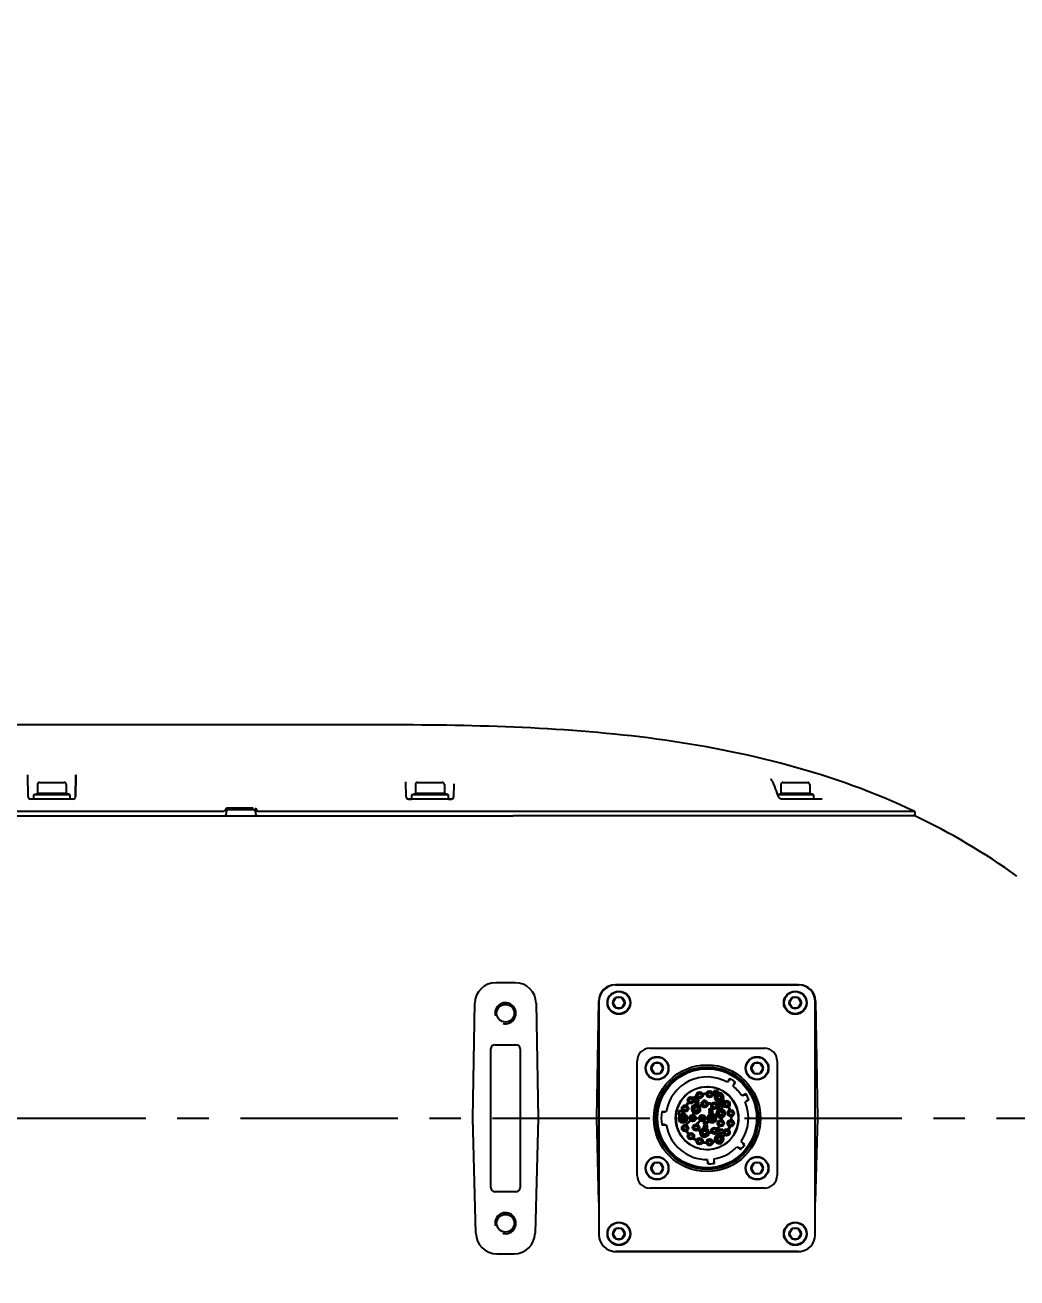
# Model space of a CAD drawing. Header units: millimetres. Extents: x 5828 to 6704, y 123 to 421.
# Drawn here: x 6589.11 to 6600.92, y 227.98 to 242.9 of the extents above; entities that cross this region are included whole.
import ezdxf

# ---------------------------------------------------------------- set-up
doc = ezdxf.new("R2010")
doc.units = ezdxf.units.MM
doc.linetypes.add('BANKLINE1', pattern=[5.5, 4, -1.5])
doc.linetypes.add('CENTER', pattern=[0.6, 0.375, -0.075, 0.075, -0.075])
doc.layers.add('00_COMPONENTS', color=7, linetype='BANKLINE1')
doc.layers.add('外形图', color=7, linetype='Continuous')
doc.styles.add('微软雅黑', font='msyh.ttc', dxfattribs={"height": 2.1})
doc.dimstyles.new('尺寸标注_1_20比例', dxfattribs={"dimtxt": 2.1, "dimasz": 1.7, "dimexe": 0.5, "dimexo": 0.4, "dimgap": 0.5, "dimtad": 1, "dimdec": 1, "dimlfac": 20, "dimdsep": 46, "dimtxsty": '微软雅黑', "dimcen": 0.09, "dimadec": 0, "dimazin": 0, "dimtp": 0.01, "dimtm": 0.01, "dimtfac": 1, "dimtdec": 1, "dimtofl": 0, "dimtmove": 0, "dimatfit": 3, "dimfxl": 1, "dimtolj": 1, "dimarcsym": 0})

# ---------------------------------------------------------------- blocks, each defined once
blk = doc.blocks.new('*D1537')
at = {"layer": '00_COMPONENTS', "color": 0, "linetype": 'ByBlock', "lineweight": -2, "ltscale": 20}
for p, q in [((6664.494, 238.543), (6655.571, 236.97)), ((6569.885, 229.883), (6574.569, 229.883))]:
    blk.add_line(p, q, dxfattribs=at)
blk.add_arc((6615.38, 229.883), 41.311, 12.358, 177.642, dxfattribs=at)
at = {"layer": '00_COMPONENTS', "color": 0}
for points in [[(6655.456, 238.669), (6656.011, 238.779), (6656.063, 237.056)], [(6573.821, 231.588), (6574.387, 231.577), (6574.069, 229.883)]]:
    blk.add_solid(points, dxfattribs=at)
at = {"layer": 'Defpoints', "color": 0}
for p in [(6631.742, 267.815), (6664.888, 238.613), (6569.485, 229.883), (6615.38, 229.883)]:
    blk.add_point(p, dxfattribs=at)
at = {"layer": '00_COMPONENTS', "color": 0, "insert": (6611.641, 272.621), "char_height": 2.1, "attachment_point": 5, "rotation": 5, "style": '微软雅黑'}
blk.add_mtext('\\A1;-\\A1;170%%d', dxfattribs=at)
blk = doc.blocks.new('*D1538')
at = {"layer": '00_COMPONENTS', "color": 0, "linetype": 'ByBlock', "lineweight": -2, "ltscale": 20}
for p, q in [((6574.469, 229.883), (6574.639, 229.883)), ((6649.886, 223.799), (6656.487, 222.635))]:
    blk.add_line(p, q, dxfattribs=at)
blk.add_arc((6615.38, 229.883), 41.241, 182.3619, 347.6381, dxfattribs=at)
at = {"layer": '00_COMPONENTS', "color": 0}
for points in [[(6574.457, 228.189), (6573.89, 228.177), (6574.139, 229.883)], [(6655.943, 220.999), (6655.387, 221.109), (6655.995, 222.721)]]:
    blk.add_solid(points, dxfattribs=at)
at = {"layer": 'Defpoints', "color": 0}
for p in [(6574.069, 229.883), (6615.38, 229.883), (6649.492, 223.868), (6592.718, 195.426)]:
    blk.add_point(p, dxfattribs=at)
at = {"layer": '00_COMPONENTS', "color": 0, "insert": (6611.924, 190.383), "char_height": 2.1, "attachment_point": 5, "rotation": 355, "style": '微软雅黑'}
blk.add_mtext('\\A1;+\\A1;170%%d', dxfattribs=at)

msp = doc.modelspace()

# ---------------------------------------------------------------- linework, layer by layer
at = {"layer": '外形图', "linetype": 'Continuous'}
for p, q in [((6593.43, 234.5672), (6585.6792, 234.5679)), ((6589.1491, 233.7146), (6589.1424, 233.9711)), ((6589.1493, 233.7072), (6589.1424, 233.9711)), ((6589.7106, 233.7072), (6589.7175, 233.9715)), ((6589.7175, 233.9715), (6589.7108, 233.7128)), ((6597.9937, 233.924), (6597.9937, 233.9241)), ((6597.994, 233.9213), (6597.9937, 233.9241)), ((6598.0027, 233.9044), (6598.0018, 233.9058)), ((6598.0051, 233.9009), (6598.0027, 233.9044)), ((6589.2198, 233.7365), (6589.2575, 233.7502)), ((6589.2575, 233.8554), (6589.2575, 233.7502)), ((6589.6025, 233.7502), (6589.2575, 233.7502)), ((6589.2825, 233.8804), (6589.5775, 233.8804)), ((6589.6025, 233.8554), (6589.6025, 233.7502)), ((6589.6401, 233.7365), (6589.6025, 233.7502)), ((6593.6493, 233.7072), (6593.6446, 233.8883)), ((6593.7198, 233.7365), (6593.7575, 233.7502)), ((6593.7575, 233.8554), (6593.7575, 233.7502)), ((6594.1025, 233.7502), (6593.7575, 233.7502)), ((6593.7825, 233.8804), (6594.0775, 233.8804)), ((6594.1025, 233.8554), (6594.1025, 233.7502)), ((6594.1401, 233.7365), (6594.1025, 233.7502)), ((6594.2148, 233.8659), (6594.2106, 233.7072)), ((6598.0129, 233.8877), (6598.0108, 233.8915)), ((6598.0359, 233.8308), (6598.0215, 233.8686)), ((6598.0797, 233.7119), (6598.0646, 233.7535)), ((6598.0707, 233.7368), (6598.1075, 233.7502)), ((6598.1075, 233.8554), (6598.1075, 233.7502)), ((6598.4525, 233.7502), (6598.1075, 233.7502)), ((6598.1325, 233.8804), (6598.4275, 233.8804)), ((6598.4525, 233.8554), (6598.4525, 233.7502)), ((6598.4901, 233.7365), (6598.4525, 233.7502)), ((6589.6856, 233.6829), (6589.1743, 233.6829)), ((6589.21, 233.7329), (6589.21, 233.6829)), ((6589.65, 233.7329), (6589.21, 233.7329)), ((6589.65, 233.6829), (6589.21, 233.6829)), ((6589.65, 233.6829), (6589.65, 233.7329)), ((6594.1856, 233.6829), (6593.6743, 233.6829)), ((6593.6798, 233.6829), (6593.71, 233.6829)), ((6593.71, 233.7329), (6593.71, 233.6829)), ((6594.15, 233.7329), (6593.71, 233.7329)), ((6594.15, 233.6829), (6593.71, 233.6829)), ((6594.15, 233.6829), (6594.15, 233.7329)), ((6594.1513, 233.6829), (6594.1856, 233.6829)), ((6598.5, 233.7329), (6598.0721, 233.7329)), ((6598.6, 233.6829), (6598.1165, 233.6829)), ((6598.5, 233.6829), (6598.1199, 233.6829)), ((6598.5, 233.6829), (6598.5, 233.7329)), ((6578.1042, 233.4829), (6594.9226, 233.4829)), ((6591.4788, 233.5329), (6578.3742, 233.5329)), ((6591.5063, 233.5335), (6591.5056, 233.5072)), ((6591.8284, 233.5755), (6591.531, 233.5755)), ((6591.5313, 233.5579), (6591.8287, 233.5579)), ((6591.8536, 233.5335), (6591.8543, 233.5072)), ((6594.9219, 233.5329), (6591.8776, 233.5329)), ((6598.9576, 233.5329), (6594.9221, 233.5329)), ((6599.7034, 233.4829), (6594.9226, 233.4829)), ((6599.7034, 233.5329), (6598.9576, 233.5329)), ((6599.7034, 233.5329), (6599.7034, 233.4979)), ((6594.9449, 231.4965), (6594.715, 231.4965)), ((6596.1346, 231.4715), (6598.3253, 231.4715)), ((6598.3175, 231.4704), (6596.1425, 231.4704)), ((6594.4413, 229.8829), (6594.4652, 231.251)), ((6595.1947, 231.251), (6595.2186, 229.8829)), ((6595.9163, 229.8829), (6595.9407, 231.281)), ((6595.9425, 231.2704), (6595.9425, 228.4954)), ((6596.1441, 231.32), (6596.1082, 231.2579)), ((6596.1082, 231.2579), (6596.1441, 231.1957)), ((6596.2158, 231.32), (6596.1441, 231.32)), ((6596.2517, 231.2579), (6596.2158, 231.32)), ((6596.2158, 231.1957), (6596.2517, 231.2579)), ((6598.2441, 231.32), (6598.2082, 231.2579)), ((6598.2082, 231.2579), (6598.2441, 231.1957)), ((6598.3158, 231.32), (6598.2441, 231.32)), ((6598.3517, 231.2579), (6598.3158, 231.32)), ((6598.3158, 231.1957), (6598.3517, 231.2579)), ((6598.5175, 228.4954), (6598.5175, 231.2704)), ((6598.5192, 231.281), (6598.5436, 229.8829)), ((6596.1441, 231.1957), (6596.2158, 231.1957)), ((6598.2441, 231.1957), (6598.3158, 231.1957)), ((6594.655, 229.0579), (6594.655, 230.7079)), ((6594.705, 230.7579), (6594.955, 230.7579)), ((6595.005, 230.7079), (6595.005, 229.0579)), ((6596.5475, 230.7154), (6597.9125, 230.7154)), ((6596.3975, 229.2004), (6596.3975, 230.5654)), ((6596.5991, 230.54), (6596.5632, 230.4779)), ((6596.5632, 230.4779), (6596.5991, 230.4157)), ((6596.6708, 230.54), (6596.5991, 230.54)), ((6596.7067, 230.4779), (6596.6708, 230.54)), ((6596.6708, 230.4157), (6596.7067, 230.4779)), ((6597.7891, 230.54), (6597.7532, 230.4779)), ((6597.7532, 230.4779), (6597.7891, 230.4157)), ((6597.8608, 230.54), (6597.7891, 230.54)), ((6597.8967, 230.4779), (6597.8608, 230.54)), ((6597.8608, 230.4157), (6597.8967, 230.4779)), ((6598.0625, 230.5654), (6598.0625, 229.2004)), ((6596.5991, 230.4157), (6596.6708, 230.4157)), ((6597.5007, 230.3559), (6597.471, 230.3118)), ((6597.4886, 230.3298), (6597.5114, 230.3496)), ((6597.5573, 230.3186), (6597.5475, 230.2901)), ((6597.7891, 230.4157), (6597.8608, 230.4157)), ((6597.131, 230.1737), (6597.131, 230.1754)), ((6597.151, 230.1754), (6597.151, 230.1737)), ((6597.25, 230.1862), (6597.25, 230.1879)), ((6597.27, 230.1879), (6597.27, 230.1862)), ((6597.3227, 230.2084), (6597.3223, 230.2145)), ((6597.5373, 230.267), (6597.5671, 230.3111)), ((6597.6911, 230.1734), (6597.6442, 230.1484)), ((6596.9575, 230.0172), (6596.9575, 230.0189)), ((6596.9775, 230.0189), (6596.9775, 230.0172)), ((6597.0275, 230.1137), (6597.0275, 230.1154)), ((6597.0275, 230.0774), (6597.0275, 230.0791)), ((6597.0475, 230.1154), (6597.0475, 230.1137)), ((6597.0475, 230.0791), (6597.0475, 230.0774)), ((6597.0849, 230.0695), (6597.0849, 230.0655)), ((6597.1351, 230.0695), (6597.0849, 230.0695)), ((6597.0858, 230.118), (6597.0858, 230.0856)), ((6597.0906, 230.118), (6597.0858, 230.118)), ((6597.0858, 230.0856), (6597.0917, 230.0856)), ((6597.0917, 230.0856), (6597.0917, 230.1101)), ((6597.096, 230.0634), (6597.1351, 230.0634)), ((6597.0975, 230.0511), (6597.1034, 230.0511)), ((6597.131, 230.1374), (6597.131, 230.1391)), ((6597.1351, 230.0926), (6597.1351, 230.0989)), ((6597.1351, 230.0634), (6597.1351, 230.0695)), ((6597.151, 230.1391), (6597.151, 230.1374)), ((6597.19, 230.0702), (6597.19, 230.0719)), ((6597.19, 230.0339), (6597.19, 230.0356)), ((6597.21, 230.0719), (6597.21, 230.0702)), ((6597.21, 230.0356), (6597.21, 230.0339)), ((6597.25, 230.1499), (6597.25, 230.1516)), ((6597.27, 230.1516), (6597.27, 230.1499)), ((6597.3065, 230.0497), (6597.3065, 230.0514)), ((6597.3265, 230.0514), (6597.3265, 230.0497)), ((6597.364, 230.1492), (6597.364, 230.1509)), ((6597.364, 230.1129), (6597.364, 230.1146)), ((6597.384, 230.1509), (6597.384, 230.1492)), ((6597.384, 230.1146), (6597.384, 230.1129)), ((6597.412, 230.0363), (6597.412, 230.0118)), ((6597.4179, 230.0363), (6597.412, 230.0363)), ((6597.4179, 230.0033), (6597.4179, 230.0363)), ((6597.4525, 230.0692), (6597.4525, 230.0709)), ((6597.4525, 230.0329), (6597.4525, 230.0346)), ((6597.4725, 230.0709), (6597.4725, 230.0692)), ((6597.4725, 230.0346), (6597.4725, 230.0329)), ((6597.6681, 230.1561), (6597.6975, 230.1629)), ((6597.6817, 230.0778), (6597.7287, 230.1027)), ((6597.7236, 230.114), (6597.7015, 230.0934)), ((6594.4772, 228.5125), (6594.4413, 229.8829)), ((6595.2186, 229.8829), (6595.1827, 228.5125)), ((6595.9425, 228.8848), (6595.9163, 229.8829)), ((6596.6891, 229.9502), (6596.7211, 229.9588)), ((6596.6909, 229.9629), (6596.7445, 229.9629)), ((6596.8939, 229.9503), (6596.8814, 229.9286)), ((6596.8814, 229.9286), (6596.9064, 229.9286)), ((6596.8878, 229.9692), (6596.8878, 229.9652)), ((6596.938, 229.9692), (6596.8878, 229.9692)), ((6596.9064, 229.9286), (6596.8939, 229.9503)), ((6596.8989, 229.963), (6596.938, 229.963)), ((6596.9004, 229.9508), (6596.9063, 229.9508)), ((6596.9325, 229.9002), (6596.9325, 229.9019)), ((6596.938, 229.963), (6596.938, 229.9692)), ((6596.9525, 229.9019), (6596.9525, 229.9002)), ((6596.9575, 229.9809), (6596.9575, 229.9826)), ((6596.9775, 229.9826), (6596.9775, 229.9809)), ((6597.0475, 229.9002), (6597.0475, 229.9019)), ((6597.0675, 229.9019), (6597.0675, 229.9002)), ((6597.088, 230.0112), (6597.088, 230.0129)), ((6597.088, 229.9749), (6597.088, 229.9766)), ((6597.108, 230.0129), (6597.108, 230.0112)), ((6597.108, 229.9766), (6597.108, 229.9749)), ((6597.1625, 229.9002), (6597.1625, 229.9019)), ((6597.1825, 229.9019), (6597.1825, 229.9002)), ((6597.2327, 229.8879), (6597.2122, 229.8879)), ((6597.2122, 229.8779), (6597.2327, 229.8779)), ((6597.2626, 229.9922), (6597.2621, 229.9972)), ((6597.2641, 229.9396), (6597.2648, 229.9448)), ((6597.2775, 229.9002), (6597.2775, 229.9019)), ((6597.294, 229.9658), (6597.294, 229.9457)), ((6597.2999, 229.9658), (6597.294, 229.9658)), ((6597.2975, 229.9019), (6597.2975, 229.9002)), ((6597.2999, 229.9387), (6597.2999, 229.9658)), ((6597.3065, 230.0134), (6597.3065, 230.0151)), ((6597.3265, 230.0151), (6597.3265, 230.0134)), ((6597.382, 229.9592), (6597.382, 229.9609)), ((6597.382, 229.9229), (6597.382, 229.9246)), ((6597.3822, 230.0044), (6597.3828, 230.0107)), ((6597.402, 229.9609), (6597.402, 229.9592)), ((6597.402, 229.9246), (6597.402, 229.9229)), ((6597.501, 229.9602), (6597.501, 229.9619)), ((6597.501, 229.9239), (6597.501, 229.9256)), ((6597.521, 229.9619), (6597.521, 229.9602)), ((6597.521, 229.9256), (6597.521, 229.9239)), ((6598.5436, 229.8829), (6598.5175, 228.8848)), ((6596.7211, 229.807), (6596.6891, 229.8155)), ((6596.6909, 229.8029), (6596.7445, 229.8029)), ((6596.9325, 229.8639), (6596.9325, 229.8656)), ((6596.9525, 229.8656), (6596.9525, 229.8639)), ((6596.9575, 229.7832), (6596.9575, 229.7849)), ((6596.9575, 229.7469), (6596.9575, 229.7486)), ((6596.9775, 229.7849), (6596.9775, 229.7832)), ((6596.9775, 229.7486), (6596.9775, 229.7469)), ((6597.0475, 229.8639), (6597.0475, 229.8656)), ((6597.0675, 229.8656), (6597.0675, 229.8639)), ((6597.088, 229.7892), (6597.088, 229.7909)), ((6597.088, 229.7529), (6597.088, 229.7546)), ((6597.108, 229.7909), (6597.108, 229.7892)), ((6597.108, 229.7546), (6597.108, 229.7529)), ((6597.1625, 229.8639), (6597.1625, 229.8656)), ((6597.1825, 229.8656), (6597.1825, 229.8639)), ((6597.19, 229.7302), (6597.19, 229.7319)), ((6597.1983, 229.8101), (6597.1994, 229.8162)), ((6597.1998, 229.771), (6597.2004, 229.7773)), ((6597.2065, 229.8223), (6597.2119, 229.8216)), ((6597.21, 229.7319), (6597.21, 229.7302)), ((6597.2215, 229.8156), (6597.2223, 229.8095)), ((6597.2296, 229.8029), (6597.2296, 229.7783)), ((6597.2355, 229.8029), (6597.2296, 229.8029)), ((6597.2355, 229.7698), (6597.2355, 229.8029)), ((6597.2775, 229.8639), (6597.2775, 229.8656)), ((6597.2975, 229.8656), (6597.2975, 229.8639)), ((6597.3065, 229.7507), (6597.3065, 229.7524)), ((6597.3265, 229.7524), (6597.3265, 229.7507)), ((6597.418, 229.7472), (6597.3678, 229.7471)), ((6597.3678, 229.7471), (6597.3678, 229.7432)), ((6597.3789, 229.741), (6597.418, 229.7411)), ((6597.3804, 229.7287), (6597.3863, 229.7287)), ((6597.382, 229.8412), (6597.382, 229.8429)), ((6597.382, 229.8049), (6597.382, 229.8066)), ((6597.402, 229.8429), (6597.402, 229.8412)), ((6597.402, 229.8066), (6597.402, 229.8049)), ((6597.418, 229.7411), (6597.418, 229.7472)), ((6597.4525, 229.7312), (6597.4525, 229.7329)), ((6597.4725, 229.7329), (6597.4725, 229.7312)), ((6597.501, 229.8402), (6597.501, 229.8419)), ((6597.501, 229.8039), (6597.501, 229.8056)), ((6597.521, 229.8419), (6597.521, 229.8402)), ((6597.521, 229.8056), (6597.521, 229.8039)), ((6597.0275, 229.6867), (6597.0275, 229.6884)), ((6597.0275, 229.6504), (6597.0275, 229.6521)), ((6597.0475, 229.6884), (6597.0475, 229.6867)), ((6597.0475, 229.6521), (6597.0475, 229.6504)), ((6597.131, 229.6267), (6597.131, 229.6284)), ((6597.131, 229.5904), (6597.131, 229.5921)), ((6597.151, 229.6284), (6597.151, 229.6267)), ((6597.151, 229.5921), (6597.151, 229.5904)), ((6597.19, 229.6939), (6597.19, 229.6956)), ((6597.21, 229.6956), (6597.21, 229.6939)), ((6597.25, 229.6142), (6597.25, 229.6159)), ((6597.25, 229.5779), (6597.25, 229.5796)), ((6597.27, 229.6159), (6597.27, 229.6142)), ((6597.27, 229.5796), (6597.27, 229.5779)), ((6597.3065, 229.7144), (6597.3065, 229.7161)), ((6597.3265, 229.7161), (6597.3265, 229.7144)), ((6597.364, 229.6512), (6597.364, 229.6529)), ((6597.364, 229.6149), (6597.364, 229.6166)), ((6597.4181, 229.7084), (6597.3679, 229.7083)), ((6597.3679, 229.7083), (6597.3679, 229.7043)), ((6597.379, 229.7022), (6597.4181, 229.7022)), ((6597.3805, 229.6899), (6597.3864, 229.6899)), ((6597.384, 229.6529), (6597.384, 229.6512)), ((6597.384, 229.6166), (6597.384, 229.6149)), ((6597.4181, 229.7022), (6597.4181, 229.7084)), ((6597.4525, 229.6949), (6597.4525, 229.6966)), ((6597.4725, 229.6966), (6597.4725, 229.6949)), ((6597.6775, 229.5719), (6597.6362, 229.6054)), ((6597.6527, 229.5863), (6597.6704, 229.5619)), ((6597.5859, 229.5432), (6597.6272, 229.5097)), ((6597.6355, 229.5188), (6597.6079, 229.5311)), ((6596.5991, 229.35), (6596.5632, 229.2879)), ((6596.5632, 229.2879), (6596.5991, 229.2257)), ((6596.6708, 229.35), (6596.5991, 229.35)), ((6596.7067, 229.2879), (6596.6708, 229.35)), ((6596.6708, 229.2257), (6596.7067, 229.2879)), ((6597.2375, 229.3379), (6597.2329, 229.3909)), ((6597.2498, 229.3382), (6597.2395, 229.3666)), ((6597.3102, 229.3728), (6597.305, 229.3431)), ((6597.3172, 229.3449), (6597.3126, 229.3979)), ((6597.7891, 229.35), (6597.7532, 229.2879)), ((6597.7532, 229.2879), (6597.7891, 229.2257)), ((6597.8608, 229.35), (6597.7891, 229.35)), ((6597.8967, 229.2879), (6597.8608, 229.35)), ((6597.8608, 229.2257), (6597.8967, 229.2879)), ((6596.5991, 229.2257), (6596.6708, 229.2257)), ((6597.7891, 229.2257), (6597.8608, 229.2257)), ((6594.955, 229.0079), (6594.705, 229.0079)), ((6597.9125, 229.0504), (6596.5475, 229.0504)), ((6596.1441, 228.57), (6596.1082, 228.5079)), ((6596.2158, 228.57), (6596.1441, 228.57)), ((6596.2517, 228.5079), (6596.2158, 228.57)), ((6598.2441, 228.57), (6598.2082, 228.5079)), ((6598.3158, 228.57), (6598.2441, 228.57)), ((6598.3517, 228.5079), (6598.3158, 228.57)), ((6596.1082, 228.5079), (6596.1441, 228.4457)), ((6596.1441, 228.4457), (6596.2158, 228.4457)), ((6596.2158, 228.4457), (6596.2517, 228.5079)), ((6598.2082, 228.5079), (6598.2441, 228.4457)), ((6598.2441, 228.4457), (6598.3158, 228.4457)), ((6598.3158, 228.4457), (6598.3517, 228.5079)), ((6594.727, 228.2692), (6594.933, 228.2692)), ((6596.1425, 228.2954), (6598.3175, 228.2954)), ((6598.3131, 228.2942), (6596.1468, 228.2942))]:
    msp.add_line(p, q, dxfattribs=at)
at = {"layer": '外形图', "linetype": 'CENTER', "ltscale": 5}
msp.add_line((6549.6738, 229.8829), (6676.2752, 229.8829), dxfattribs=at)
at = {"layer": '外形图', "linetype": 'Continuous'}
for points in [[(6598.0018, 233.9057), (6597.9978, 233.912), (6597.9953, 233.9171), (6597.994, 233.9213)], [(6598.0108, 233.8914), (6598.0099, 233.8931), (6598.0074, 233.8972), (6598.0051, 233.9009)], [(6598.0215, 233.8686), (6598.0194, 233.8739), (6598.0162, 233.881), (6598.0129, 233.8877)], [(6598.0646, 233.7535), (6598.055, 233.7797), (6598.0454, 233.8055), (6598.0359, 233.8308)], [(6598.0829, 233.7053), (6598.0815, 233.7079), (6598.0803, 233.7105), (6598.0797, 233.7119)], [(6598.0864, 233.7002), (6598.0845, 233.7027), (6598.0829, 233.7053)], [(6598.1165, 233.6829), (6598.1141, 233.683), (6598.1111, 233.6835), (6598.1078, 233.6844), (6598.1046, 233.6857), (6598.1015, 233.6872), (6598.0985, 233.689), (6598.0957, 233.691), (6598.0931, 233.6931), (6598.0906, 233.6953), (6598.0884, 233.6977), (6598.0864, 233.7002)]]:
    msp.add_lwpolyline(points, dxfattribs=at)
for centre, radius in [((6596.18, 231.2579), 0.1375), ((6596.18, 231.2579), 0.1325), ((6598.28, 231.2579), 0.1375), ((6598.28, 231.2579), 0.1325), ((6594.83, 231.1329), 0.105), ((6596.18, 231.2579), 0.0717), ((6598.28, 231.2579), 0.0717), ((6596.635, 230.4779), 0.1375), ((6597.825, 230.4779), 0.1375), ((6596.635, 230.4779), 0.1325), ((6596.635, 230.4779), 0.0717), ((6597.23, 229.8829), 0.635), ((6597.23, 229.8829), 0.61), ((6597.23, 229.8829), 0.5975), ((6597.23, 229.8829), 0.5895), ((6597.825, 230.4779), 0.1325), ((6597.825, 230.4779), 0.0717), ((6597.23, 229.8829), 0.375), ((6597.141, 230.1564), 0.04), ((6597.141, 230.1564), 0.0215), ((6597.141, 230.1564), 0.02), ((6597.26, 230.1689), 0.04), ((6597.26, 230.1689), 0.0215), ((6597.26, 230.1689), 0.02), ((6597.374, 230.1319), 0.045), ((6597.374, 230.1319), 0.04), ((6596.9675, 229.9999), 0.04), ((6596.9675, 229.9999), 0.0215), ((6596.9675, 229.9999), 0.02), ((6597.0375, 230.0964), 0.04), ((6597.0375, 230.0964), 0.0215), ((6597.0375, 230.0964), 0.02), ((6597.098, 229.9939), 0.045), ((6597.098, 229.9939), 0.04), ((6597.2, 230.0529), 0.0215), ((6597.2, 230.0529), 0.02), ((6597.3165, 230.0324), 0.04), ((6597.3165, 230.0324), 0.0215), ((6597.3165, 230.0324), 0.02), ((6597.374, 230.1319), 0.0215), ((6597.374, 230.1319), 0.02), ((6597.4625, 230.0519), 0.04), ((6597.4625, 230.0519), 0.0215), ((6597.4625, 230.0519), 0.02), ((6596.9425, 229.8829), 0.045), ((6596.9425, 229.8829), 0.04), ((6596.9425, 229.8829), 0.0215), ((6596.9425, 229.8829), 0.02), ((6597.0575, 229.8829), 0.04), ((6597.0575, 229.8829), 0.0215), ((6597.0575, 229.8829), 0.02), ((6597.098, 229.9939), 0.0215), ((6597.098, 229.9939), 0.02), ((6597.1725, 229.8829), 0.04), ((6597.1725, 229.8829), 0.0215), ((6597.1725, 229.8829), 0.02), ((6597.2875, 229.8829), 0.045), ((6597.2875, 229.8829), 0.04), ((6597.2875, 229.8829), 0.0215), ((6597.2875, 229.8829), 0.02), ((6597.392, 229.9419), 0.045), ((6597.392, 229.9419), 0.04), ((6597.392, 229.9419), 0.0215), ((6597.392, 229.9419), 0.02), ((6597.511, 229.9429), 0.04), ((6597.511, 229.9429), 0.0215), ((6597.511, 229.9429), 0.02), ((6596.9675, 229.7659), 0.04), ((6596.9675, 229.7659), 0.0215), ((6596.9675, 229.7659), 0.02), ((6597.098, 229.7719), 0.04), ((6597.098, 229.7719), 0.0215), ((6597.098, 229.7719), 0.02), ((6597.2, 229.7129), 0.045), ((6597.2, 229.7129), 0.04), ((6597.2, 229.7129), 0.0215), ((6597.2, 229.7129), 0.02), ((6597.3165, 229.7334), 0.04), ((6597.3165, 229.7334), 0.0215), ((6597.3165, 229.7334), 0.02), ((6597.392, 229.8239), 0.04), ((6597.392, 229.8239), 0.0215), ((6597.392, 229.8239), 0.02), ((6597.4625, 229.7139), 0.04), ((6597.4625, 229.7139), 0.0215), ((6597.4625, 229.7139), 0.02), ((6597.511, 229.8229), 0.04), ((6597.511, 229.8229), 0.0215), ((6597.511, 229.8229), 0.02), ((6597.0375, 229.6694), 0.04), ((6597.0375, 229.6694), 0.0215), ((6597.0375, 229.6694), 0.02), ((6597.141, 229.6094), 0.04), ((6597.141, 229.6094), 0.0215), ((6597.141, 229.6094), 0.02), ((6597.26, 229.5969), 0.04), ((6597.26, 229.5969), 0.0215), ((6597.26, 229.5969), 0.02), ((6597.374, 229.6339), 0.045), ((6597.374, 229.6339), 0.04), ((6597.374, 229.6339), 0.0215), ((6597.374, 229.6339), 0.02), ((6596.635, 229.2879), 0.1375), ((6597.825, 229.2879), 0.1375), ((6596.635, 229.2879), 0.1325), ((6596.635, 229.2879), 0.0717), ((6597.825, 229.2879), 0.1325), ((6597.825, 229.2879), 0.0717), ((6594.83, 228.6329), 0.105), ((6596.18, 228.5079), 0.1375), ((6596.18, 228.5079), 0.1325), ((6596.18, 228.5079), 0.0717), ((6598.28, 228.5079), 0.1375), ((6598.28, 228.5079), 0.1325), ((6598.28, 228.5079), 0.0717)]:
    msp.add_circle(centre, radius, dxfattribs=at)
for centre, radius, start, end in [((6589.2825, 233.8554), 0.025, 90, 180), ((6589.5775, 233.8554), 0.025, 0, 90), ((6593.7825, 233.8554), 0.025, 90, 180), ((6594.0775, 233.8554), 0.025, 0, 90), ((6598.1325, 233.8554), 0.025, 90, 180), ((6598.4275, 233.8554), 0.025, 0, 90), ((6589.1743, 233.7079), 0.025, 181.5, 270), ((6589.225, 233.7224), 0.015, 110, 135.55634), ((6589.635, 233.7224), 0.015, 44.44366, 70), ((6589.6856, 233.7079), 0.025, 270, 358.5), ((6593.6743, 233.7079), 0.025, 181.5, 270), ((6593.6743, 233.7079), 0.025, 181.5, 270), ((6593.725, 233.7224), 0.015, 110, 135.55634), ((6594.135, 233.7224), 0.015, 44.44366, 70), ((6594.1856, 233.7079), 0.025, 270, 358.5), ((6594.1856, 233.7079), 0.025, 279.50819, 348.76433), ((6598.485, 233.7224), 0.015, 44.44366, 70), ((6591.4806, 233.5079), 0.025, 270, 358.5), ((6591.5313, 233.5329), 0.025, 90, 178.5), ((6591.8287, 233.5329), 0.025, 1.5, 90), ((6591.8793, 233.5079), 0.025, 181.5, 270), ((6599.6884, 233.4979), 0.015, 270, 0), ((6596.2545, 226.2476), 8.0152, 54.41758, 64.51415), ((6596.1425, 231.2704), 0.2, 90, 180), ((6598.3175, 231.2704), 0.2, 0, 90), ((6594.83, 231.1329), 0.125, 255, 195), ((6596.5475, 230.5654), 0.15, 90, 180), ((6597.9125, 230.5654), 0.15, 0, 90), ((6597.23, 229.8829), 0.492, 60.66334, 170.64206), ((6597.4722, 230.3487), 0.025, 287.86957, 311), ((6597.23, 229.8829), 0.545, 51.79102, 60.20898), ((6597.23, 229.8829), 0.3725, 90, 186.67024), ((6597.23, 229.8829), 0.295, 91.74941, 100.28679), ((6597.23, 229.8829), 0.285, 92.00732, 100.03128), ((6597.23, 229.8829), 0.3725, 88.05029, 90), ((6597.23, 229.8829), 0.3725, 6.67024, 88.05029), ((6597.23, 229.8829), 0.295, 70.69511, 76.27429), ((6597.374, 230.1319), 0.055, 332.24633, 147.67094), ((6597.23, 229.8829), 0.492, 32.66334, 51.33666), ((6597.5711, 230.2819), 0.025, 161, 184.13043), ((6597.23, 229.8829), 0.545, 23.79102, 32.20898), ((6597.23, 229.8829), 0.295, 139.77422, 148.24347), ((6597.23, 229.8829), 0.285, 140.03719, 147.97669), ((6597.098, 229.9939), 0.055, 48.8217, 231.05673), ((6597.23, 229.8829), 0.295, 115.76416, 124.30391), ((6597.23, 229.8829), 0.285, 116.01967, 124.04094), ((6597.098, 229.9939), 0.055, 241.70966, 38.47709), ((6597.0807, 230.043), 0.0241, 19.67303, 21.43389), ((6597.1442, 230.1802), 0.0821, 240.72232, 253.84932), ((6597.23, 229.8829), 0.18, 112.81329, 122.15112), ((6597.23, 229.8829), 0.1703, 113.38242, 121.48602), ((6597.2, 230.0529), 0.04, 0, 200.01596), ((6597.2, 230.0529), 0.04, 200.01596, 0), ((6597.23, 229.8829), 0.18, 72.75407, 87.20267), ((6597.1951, 230.0534), 0.0449, 357.68444, 358.914), ((6597.23, 229.8829), 0.17, 73.32064, 86.62808), ((6597.23, 229.8829), 0.285, 70.96909, 76.01638), ((6597.374, 230.1319), 0.055, 158.20284, 321.71531), ((6597.3894, 230.0434), 0.032, 104.33989, 106.09515), ((6597.23, 229.8829), 0.285, 44.01181, 48.95087), ((6597.23, 229.8829), 0.295, 43.74697, 49.22216), ((6597.23, 229.8829), 0.295, 19.7848, 28.27846), ((6597.23, 229.8829), 0.492, 325.66334, 23.33666), ((6597.6625, 230.1804), 0.025, 259.86957, 283), ((6597.7185, 230.0751), 0.025, 133, 156.13043), ((6597.23, 229.8829), 0.545, 171.55911, 188.44089), ((6596.7146, 229.9829), 0.025, 285, 306.73812), ((6596.9425, 229.8829), 0.055, 92.43524, 81.89955), ((6596.8613, 229.9324), 0.0431, 25.16695, 26.863), ((6597.23, 229.8829), 0.295, 163.7101, 169.26468), ((6597.23, 229.8829), 0.285, 163.97688, 168.98553), ((6597.23, 229.8829), 0.18, 157.72731, 167.19781), ((6597.23, 229.8829), 0.17, 158.40429, 166.61242), ((6597.23, 229.8829), 0.3725, 268.05029, 6.67024), ((6597.2875, 229.8829), 0.055, 185.21591, 174.78409), ((6597.392, 229.9419), 0.055, 121.72425, 278.29875), ((6597.23, 229.8829), 0.17, 38.48057, 46.57241), ((6597.23, 229.8829), 0.18, 37.79996, 47.13899), ((6597.392, 229.9419), 0.055, 288.95404, 111.06895), ((6597.23, 229.8829), 0.17, 353.38149, 1.54242), ((6597.23, 229.8829), 0.18, 352.78837, 2.22304), ((6597.23, 229.8829), 0.285, 20.05461, 28.01362), ((6597.23, 229.8829), 0.285, 355.94866, 4.05134), ((6597.23, 229.8829), 0.295, 355.67885, 4.32115), ((6596.7146, 229.7828), 0.025, 53.26188, 75), ((6597.23, 229.8829), 0.492, 189.35794, 270.33666), ((6597.23, 229.8829), 0.3725, 186.67024, 268.05029), ((6597.2066, 229.6208), 0.295, 127.22702, 141.37852), ((6597.23, 229.8829), 0.295, 211.75653, 220.22578), ((6597.2066, 229.6208), 0.285, 126.76386, 140.7026), ((6597.23, 229.8829), 0.285, 212.02331, 219.96281), ((6597.5782, 229.4441), 0.6, 136.58359, 142.25262), ((6597.5782, 229.4441), 0.59, 136.55282, 141.86641), ((6597.23, 229.8829), 0.18, 232.86214, 242.20504), ((6597.23, 229.8829), 0.17, 233.45032, 241.53805), ((6597.2, 229.7129), 0.055, 168.70955, 351.27449), ((6597.2, 229.7129), 0.055, 1.92101, 158.06303), ((6597.23, 229.8829), 0.17, 313.42759, 326.59551), ((6597.23, 229.8829), 0.18, 312.86101, 327.18863), ((6597.23, 229.8829), 0.285, 331.98638, 339.94539), ((6597.23, 229.8829), 0.295, 331.72154, 340.2152), ((6597.23, 229.8829), 0.295, 235.69609, 244.23584), ((6597.23, 229.8829), 0.285, 235.95906, 243.98033), ((6597.23, 229.8829), 0.295, 259.71321, 268.25059), ((6597.23, 229.8829), 0.285, 259.96872, 267.99268), ((6597.23, 229.8829), 0.18, 277.77901, 287.24593), ((6597.23, 229.8829), 0.17, 278.44599, 286.67936), ((6597.23, 229.8829), 0.285, 283.98362, 289.03426), ((6597.23, 229.8829), 0.295, 283.72571, 289.30489), ((6597.374, 229.6339), 0.055, 38.28556, 201.79826), ((6597.374, 229.6339), 0.055, 212.32906, 27.75367), ((6597.3415, 229.6715), 0.0431, 25.27694, 26.96975), ((6597.23, 229.8829), 0.285, 311.05182, 315.98819), ((6597.23, 229.8829), 0.295, 310.77784, 316.25303), ((6597.23, 229.8829), 0.545, 316.79102, 325.20898), ((6597.6729, 229.601), 0.025, 192.86957, 216), ((6597.23, 229.8829), 0.492, 279.66334, 316.33666), ((6597.5978, 229.5083), 0.025, 66, 89.13043), ((6597.216, 229.3581), 0.025, 20, 43.13043), ((6597.23, 229.8829), 0.545, 270.79102, 279.20898), ((6597.3349, 229.3685), 0.025, 146.86957, 170), ((6596.5475, 229.2004), 0.15, 180, 270), ((6597.9125, 229.2004), 0.15, 270, 0), ((6594.83, 228.6329), 0.125, 255, 195), ((6596.1425, 228.4954), 0.2, 180, 270), ((6598.3175, 228.4954), 0.2, 270, 0)]:
    msp.add_arc(centre, radius, start, end, dxfattribs=at)
for centre, major_axis, ratio, start_param, end_param in [((6594.7153, 231.2464), (0.1754, -0.1785), 0.9988038, 2.3656024, 3.9177381), ((6594.9446, 231.2464), (-0.1754, -0.1785), 0.9988038, 2.3654472, 3.9175829), ((6596.1348, 231.2774), (0.1361, -0.1385), 0.9988038, 8.6487877, 10.2009234), ((6598.3251, 231.2774), (-0.1361, -0.1385), 0.9988038, 8.6486325, 10.2007682), ((6594.705, 230.7079), (0.0354, -0.0354), 0.999315, 2.3565371, 3.9266482), ((6594.955, 230.7079), (0.0354, 0.0354), 0.999315, -0.7850555, 0.7850555), ((6594.705, 229.0579), (0.0354, 0.0354), 0.999315, 2.3565371, 3.9266482), ((6594.955, 229.0579), (0.0354, -0.0354), 0.999315, -0.7850555, 0.7850555), ((6594.7273, 228.5194), (0.1746, 0.1793), 0.9988142, 2.3697094, 3.9131237), ((6594.9327, 228.5194), (-0.1746, 0.1793), 0.9988142, 2.3700616, 3.913476), ((6596.147, 228.4883), (0.1355, 0.1392), 0.9988142, 10.0258563, 10.196309), ((6598.3129, 228.4883), (-0.1355, 0.1392), 0.9988142, 8.6532469, 8.8236994)]:
    msp.add_ellipse(centre, major_axis=major_axis, ratio=ratio, start_param=start_param, end_param=end_param, dxfattribs=at)
for points, knots in [([(6599.7034, 233.5329), (6598.7422, 233.9918), (6596.6302, 234.5166), (6594.4972, 234.5631), (6593.43, 234.5672)], [0, 0, 0, 0, 0.4995095, 1, 1, 1, 1]), ([(6591.4968, 233.5608), (6591.4939, 233.5575), (6591.4891, 233.5494), (6591.489, 233.5399), (6591.49, 233.5354)], [0, 0, 0, 0, 0.4834761, 1, 1, 1, 1]), ([(6591.5006, 233.5645), (6591.4999, 233.5639), (6591.4986, 233.5627), (6591.4974, 233.5614), (6591.4968, 233.5608)], [0, 0, 0, 0, 0.5021669, 1, 1, 1, 1]), ([(6591.531, 233.5755), (6591.5256, 233.5755), (6591.5146, 233.5734), (6591.5048, 233.568), (6591.5006, 233.5645)], [0, 0, 0, 0, 0.4976037, 1, 1, 1, 1]), ([(6591.8552, 233.5657), (6591.853, 233.5654), (6591.8479, 233.5636), (6591.8435, 233.5606), (6591.8411, 233.5588)], [0, 0, 0, 0, 0.4170176, 1, 1, 1, 1]), ([(6591.8587, 233.5657), (6591.8581, 233.5658), (6591.857, 233.5659), (6591.8558, 233.5658), (6591.8552, 233.5657)], [0, 0, 0, 0, 0.4810008, 1, 1, 1, 1]), ([(6591.8742, 233.5411), (6591.8724, 233.5464), (6591.8702, 233.5557), (6591.863, 233.5649), (6591.8587, 233.5657)], [0, 0, 0, 0, 0.559556, 1, 1, 1, 1]), ([(6591.8776, 233.5329), (6591.8769, 233.5341), (6591.8757, 233.5369), (6591.8747, 233.5396), (6591.8742, 233.5411)], [0, 0, 0, 0, 0.4810021, 1, 1, 1, 1]), ([(6597.2399, 230.0516), (6597.2396, 230.0436), (6597.2341, 230.0273), (6597.2132, 230.0124), (6597.1876, 230.0121), (6597.1734, 230.0219), (6597.1684, 230.0283)], [0, 0, 0, 0, 0.2500329, 0.5000167, 0.7499929, 1, 1, 1, 1])]:
    msp.add_open_spline(points, degree=3, knots=knots, dxfattribs=at)
for points in [[(6597.3131, 230.2099), (6597.3109, 230.2074), (6597.3098, 230.2042), (6597.3098, 230.2003)], [(6597.3098, 230.2003), (6597.3098, 230.195), (6597.3117, 230.1908), (6597.3155, 230.1877)], [(6597.3223, 230.2145), (6597.3184, 230.214), (6597.3153, 230.2125), (6597.3131, 230.2099)], [(6597.3148, 230.1999), (6597.3148, 230.2023), (6597.3157, 230.2044), (6597.3175, 230.206)], [(6597.3165, 230.1948), (6597.3154, 230.1962), (6597.3148, 230.1979), (6597.3148, 230.1999)], [(6597.3155, 230.1877), (6597.3199, 230.1841), (6597.327, 230.1823), (6597.3366, 230.1823)], [(6597.3227, 230.1902), (6597.32, 230.1913), (6597.3179, 230.1928), (6597.3165, 230.1948)], [(6597.3175, 230.206), (6597.3186, 230.207), (6597.3203, 230.2078), (6597.3227, 230.2084)], [(6597.3342, 230.1884), (6597.3292, 230.1885), (6597.3254, 230.1891), (6597.3227, 230.1902)], [(6597.3321, 230.211), (6597.3291, 230.2082), (6597.3276, 230.2047), (6597.3276, 230.2006)], [(6597.3276, 230.2006), (6597.3276, 230.1982), (6597.3281, 230.196), (6597.3292, 230.1939)], [(6597.3292, 230.1939), (6597.3303, 230.1917), (6597.332, 230.1899), (6597.3342, 230.1884)], [(6597.3438, 230.2154), (6597.339, 230.2154), (6597.3351, 230.2139), (6597.3321, 230.211)], [(6597.333, 230.1994), (6597.333, 230.2022), (6597.334, 230.2045), (6597.336, 230.2063)], [(6597.336, 230.1923), (6597.334, 230.1942), (6597.333, 230.1966), (6597.333, 230.1994)], [(6597.336, 230.2063), (6597.338, 230.2082), (6597.3407, 230.2091), (6597.3441, 230.2091)], [(6597.3438, 230.1894), (6597.3406, 230.1894), (6597.338, 230.1904), (6597.336, 230.1923)], [(6597.3366, 230.1823), (6597.3453, 230.1823), (6597.3515, 230.1839), (6597.3552, 230.1872)], [(6597.3525, 230.2133), (6597.3498, 230.2147), (6597.3469, 230.2154), (6597.3438, 230.2154)], [(6597.3499, 230.1907), (6597.348, 230.1898), (6597.3459, 230.1894), (6597.3438, 230.1894)], [(6597.3441, 230.2091), (6597.3478, 230.2091), (6597.3506, 230.2081), (6597.3527, 230.2063)], [(6597.3543, 230.1945), (6597.3533, 230.1929), (6597.3518, 230.1916), (6597.3499, 230.1907)], [(6597.3587, 230.2077), (6597.3573, 230.2101), (6597.3552, 230.2119), (6597.3525, 230.2133)], [(6597.3527, 230.2063), (6597.3548, 230.2044), (6597.3558, 230.2022), (6597.3558, 230.1996)], [(6597.3558, 230.1996), (6597.3558, 230.1978), (6597.3553, 230.1961), (6597.3543, 230.1945)], [(6597.3552, 230.1872), (6597.359, 230.1904), (6597.3609, 230.1946), (6597.3609, 230.1997)], [(6597.3609, 230.1997), (6597.3609, 230.2027), (6597.3601, 230.2054), (6597.3587, 230.2077)], [(6597.0849, 230.0655), (6597.0871, 230.0644), (6597.0893, 230.0626), (6597.0916, 230.0601)], [(6597.1041, 230.1085), (6597.0985, 230.1117), (6597.094, 230.1148), (6597.0906, 230.118)], [(6597.0916, 230.0601), (6597.0939, 230.0575), (6597.0959, 230.0545), (6597.0975, 230.0511)], [(6597.0917, 230.1101), (6597.0952, 230.107), (6597.0996, 230.104), (6597.1048, 230.1013)], [(6597.1003, 230.0575), (6597.0988, 230.0599), (6597.0974, 230.0619), (6597.096, 230.0634)], [(6597.1031, 230.0518), (6597.1025, 230.0535), (6597.1015, 230.0554), (6597.1003, 230.0575)], [(6597.1048, 230.1013), (6597.11, 230.0985), (6597.1153, 230.0964), (6597.1209, 230.0949)], [(6597.1209, 230.0949), (6597.1265, 230.0934), (6597.1312, 230.0927), (6597.1351, 230.0926)], [(6597.1351, 230.0989), (6597.1301, 230.0993), (6597.1256, 230.1001), (6597.1214, 230.1013)], [(6597.1684, 230.0283), (6597.1659, 230.0316), (6597.1639, 230.0353), (6597.1624, 230.0392)], [(6597.3694, 230.0663), (6597.3683, 230.0642), (6597.3677, 230.0619), (6597.3677, 230.0592)], [(6597.3677, 230.0592), (6597.3677, 230.0556), (6597.3687, 230.0525), (6597.3707, 230.0501)], [(6597.3717, 230.0321), (6597.369, 230.0293), (6597.3677, 230.0254), (6597.3677, 230.0207)], [(6597.3677, 230.0207), (6597.3677, 230.0159), (6597.369, 230.0121), (6597.3714, 230.0093)], [(6597.374, 230.0713), (6597.372, 230.0699), (6597.3704, 230.0683), (6597.3694, 230.0663)], [(6597.3707, 230.0501), (6597.3726, 230.0477), (6597.3754, 230.0459), (6597.379, 230.0447)], [(6597.3816, 230.0362), (6597.3777, 230.0362), (6597.3744, 230.0349), (6597.3717, 230.0321)], [(6597.3728, 230.0591), (6597.3728, 230.062), (6597.3742, 230.0644), (6597.3769, 230.0663)], [(6597.3764, 230.0524), (6597.374, 230.0541), (6597.3728, 230.0563), (6597.3728, 230.0591)], [(6597.3728, 230.0205), (6597.3728, 230.0233), (6597.3736, 230.0256), (6597.3753, 230.0273)], [(6597.3755, 230.0134), (6597.3737, 230.0152), (6597.3728, 230.0176), (6597.3728, 230.0205)], [(6597.3805, 230.0741), (6597.378, 230.0734), (6597.3758, 230.0724), (6597.374, 230.0713)], [(6597.3753, 230.0273), (6597.377, 230.0291), (6597.379, 230.0299), (6597.3815, 230.0299)], [(6597.3933, 230.0492), (6597.3851, 230.0492), (6597.3794, 230.0503), (6597.3764, 230.0524)], [(6597.3769, 230.0663), (6597.3796, 230.0682), (6597.385, 230.0692), (6597.3933, 230.0692)], [(6597.379, 230.0447), (6597.3826, 230.0435), (6597.3874, 230.0429), (6597.3933, 230.0429)], [(6597.3933, 230.0755), (6597.3883, 230.0755), (6597.3844, 230.0751), (6597.3815, 230.0744)], [(6597.3815, 230.0299), (6597.3838, 230.0299), (6597.3863, 230.029), (6597.3889, 230.0271)], [(6597.3875, 230.035), (6597.3856, 230.0358), (6597.3836, 230.0362), (6597.3816, 230.0362)], [(6597.3936, 230.0309), (6597.3915, 230.0328), (6597.3894, 230.0342), (6597.3875, 230.035)], [(6597.3889, 230.0271), (6597.3914, 230.0252), (6597.395, 230.0215), (6597.3994, 230.0161)], [(6597.4075, 230.0737), (6597.4039, 230.0749), (6597.3991, 230.0755), (6597.3933, 230.0755)], [(6597.3933, 230.0692), (6597.4014, 230.0692), (6597.4069, 230.0682), (6597.4096, 230.0663)], [(6597.4097, 230.0521), (6597.4069, 230.0502), (6597.4015, 230.0492), (6597.3933, 230.0492)], [(6597.3933, 230.0429), (6597.4027, 230.0429), (6597.4094, 230.0445), (6597.4136, 230.0478)], [(6597.4024, 230.0215), (6597.3987, 230.0259), (6597.3957, 230.029), (6597.3936, 230.0309)], [(6597.4087, 230.0144), (6597.4076, 230.0154), (6597.4055, 230.0178), (6597.4024, 230.0215)], [(6597.4158, 230.0683), (6597.4139, 230.0707), (6597.4111, 230.0725), (6597.4075, 230.0737)], [(6597.4096, 230.0663), (6597.4124, 230.0644), (6597.4137, 230.062), (6597.4137, 230.0592)], [(6597.4137, 230.0592), (6597.4137, 230.0564), (6597.4124, 230.054), (6597.4097, 230.0521)], [(6597.4136, 230.0478), (6597.4171, 230.0506), (6597.4188, 230.0544), (6597.4188, 230.0592)], [(6597.4188, 230.0592), (6597.4188, 230.0629), (6597.4178, 230.0659), (6597.4158, 230.0683)], [(6596.8878, 229.9652), (6596.89, 229.9641), (6596.8922, 229.9623), (6596.8945, 229.9598)], [(6596.8945, 229.9598), (6596.8965, 229.9575), (6596.8983, 229.9549), (6596.8998, 229.9519)], [(6596.9031, 229.9572), (6596.9017, 229.9596), (6596.9003, 229.9615), (6596.8989, 229.963)], [(6596.9063, 229.9508), (6596.9056, 229.9527), (6596.9046, 229.9548), (6596.9031, 229.9572)], [(6597.2529, 229.9933), (6597.2508, 229.9913), (6597.2497, 229.9886), (6597.2497, 229.9855)], [(6597.2497, 229.9855), (6597.2497, 229.9812), (6597.2517, 229.9777), (6597.2558, 229.975)], [(6597.2539, 229.9625), (6597.2511, 229.9603), (6597.2497, 229.9571), (6597.2497, 229.953)], [(6597.2497, 229.953), (6597.2497, 229.9491), (6597.2509, 229.946), (6597.2533, 229.9437)], [(6597.2621, 229.9972), (6597.2581, 229.9967), (6597.255, 229.9954), (6597.2529, 229.9933)], [(6597.2533, 229.9437), (6597.2557, 229.9413), (6597.2594, 229.94), (6597.2641, 229.9396)], [(6597.2635, 229.9657), (6597.2599, 229.9657), (6597.2567, 229.9646), (6597.2539, 229.9625)], [(6597.2547, 229.9852), (6597.2547, 229.9871), (6597.2555, 229.9887), (6597.2571, 229.9901)], [(6597.2602, 229.9782), (6597.2566, 229.9799), (6597.2547, 229.9823), (6597.2547, 229.9852)], [(6597.2547, 229.9528), (6597.2547, 229.955), (6597.2555, 229.9568), (6597.2571, 229.9583)], [(6597.2573, 229.9471), (6597.2556, 229.9486), (6597.2547, 229.9505), (6597.2547, 229.9528)], [(6597.2558, 229.975), (6597.2599, 229.9722), (6597.2668, 229.9709), (6597.2765, 229.9709)], [(6597.2571, 229.9901), (6597.2582, 229.991), (6597.26, 229.9917), (6597.2626, 229.9922)], [(6597.2571, 229.9583), (6597.2587, 229.9598), (6597.2608, 229.9606), (6597.2634, 229.9606)], [(6597.2648, 229.9448), (6597.2616, 229.9448), (6597.2591, 229.9456), (6597.2573, 229.9471)], [(6597.2741, 229.9759), (6597.2679, 229.9759), (6597.2633, 229.9767), (6597.2602, 229.9782)], [(6597.2634, 229.9606), (6597.2656, 229.9606), (6597.2679, 229.9598), (6597.2705, 229.9584)], [(6597.2727, 229.9632), (6597.2698, 229.9649), (6597.2667, 229.9657), (6597.2635, 229.9657)], [(6597.2719, 229.9943), (6597.2689, 229.9919), (6597.2674, 229.989), (6597.2674, 229.9858)], [(6597.2674, 229.9858), (6597.2674, 229.9838), (6597.268, 229.982), (6597.2691, 229.9802)], [(6597.2691, 229.9802), (6597.2703, 229.9785), (6597.2719, 229.977), (6597.2741, 229.9759)], [(6597.2705, 229.9584), (6597.2731, 229.9569), (6597.2767, 229.9538), (6597.2814, 229.9491)], [(6597.2837, 229.9979), (6597.2788, 229.9979), (6597.2748, 229.9967), (6597.2719, 229.9943)], [(6597.2843, 229.9536), (6597.2795, 229.9583), (6597.2756, 229.9615), (6597.2727, 229.9632)], [(6597.2729, 229.9848), (6597.2729, 229.987), (6597.2738, 229.9889), (6597.2758, 229.9905)], [(6597.2758, 229.9791), (6597.2738, 229.9807), (6597.2729, 229.9826), (6597.2729, 229.9848)], [(6597.2758, 229.9905), (6597.2778, 229.992), (6597.2805, 229.9928), (6597.284, 229.9928)], [(6597.2837, 229.9767), (6597.2804, 229.9767), (6597.2777, 229.9774), (6597.2758, 229.9791)], [(6597.2765, 229.9709), (6597.2852, 229.9709), (6597.2914, 229.9722), (6597.2951, 229.9749)], [(6597.2814, 229.9491), (6597.2854, 229.9451), (6597.2889, 229.9423), (6597.2919, 229.9408)], [(6597.2928, 229.9961), (6597.29, 229.9973), (6597.287, 229.9979), (6597.2837, 229.9979)], [(6597.2924, 229.9792), (6597.2902, 229.9775), (6597.2873, 229.9767), (6597.2837, 229.9767)], [(6597.284, 229.9928), (6597.2877, 229.9928), (6597.2905, 229.992), (6597.2926, 229.9904)], [(6597.2906, 229.9478), (6597.2895, 229.9487), (6597.2874, 229.9506), (6597.2843, 229.9536)], [(6597.294, 229.9457), (6597.2929, 229.9462), (6597.2918, 229.9469), (6597.2906, 229.9478)], [(6597.2919, 229.9408), (6597.2948, 229.9393), (6597.2975, 229.9386), (6597.2999, 229.9387)], [(6597.2957, 229.9851), (6597.2957, 229.9829), (6597.2946, 229.9809), (6597.2924, 229.9792)], [(6597.2926, 229.9904), (6597.2947, 229.9889), (6597.2957, 229.9871), (6597.2957, 229.9851)], [(6597.2988, 229.9914), (6597.2975, 229.9933), (6597.2955, 229.9949), (6597.2928, 229.9961)], [(6597.2951, 229.9749), (6597.2989, 229.9775), (6597.3007, 229.981), (6597.3007, 229.9851)], [(6597.3007, 229.9851), (6597.3007, 229.9874), (6597.3001, 229.9895), (6597.2988, 229.9914)], [(6597.3714, 230.0093), (6597.3739, 230.0065), (6597.3775, 230.0048), (6597.3822, 230.0044)], [(6597.3828, 230.0107), (6597.3797, 230.0107), (6597.3772, 230.0117), (6597.3755, 230.0134)], [(6597.3994, 230.0161), (6597.4023, 230.0125), (6597.4048, 230.0099), (6597.407, 230.008)], [(6597.407, 230.008), (6597.4092, 230.0062), (6597.4114, 230.0048), (6597.4136, 230.004)], [(6597.412, 230.0118), (6597.4109, 230.0125), (6597.4098, 230.0133), (6597.4087, 230.0144)], [(6597.4136, 230.004), (6597.415, 230.0034), (6597.4164, 230.0032), (6597.4179, 230.0033)], [(6597.1871, 229.8327), (6597.1859, 229.8304), (6597.1853, 229.8279), (6597.1853, 229.8251)], [(6597.1853, 229.8251), (6597.1853, 229.8212), (6597.1865, 229.8179), (6597.1887, 229.8152)], [(6597.1893, 229.7986), (6597.1867, 229.7958), (6597.1853, 229.792), (6597.1853, 229.7872)], [(6597.1853, 229.7872), (6597.1853, 229.7824), (6597.1866, 229.7786), (6597.189, 229.7758)], [(6597.1919, 229.8379), (6597.1899, 229.8367), (6597.1883, 229.835), (6597.1871, 229.8327)], [(6597.1887, 229.8152), (6597.191, 229.8125), (6597.1942, 229.8108), (6597.1983, 229.8101)], [(6597.189, 229.7758), (6597.1915, 229.773), (6597.1951, 229.7714), (6597.1998, 229.771)], [(6597.1992, 229.8028), (6597.1953, 229.8028), (6597.192, 229.8014), (6597.1893, 229.7986)], [(6597.1904, 229.8253), (6597.1904, 229.8277), (6597.1911, 229.8296), (6597.1926, 229.8312)], [(6597.1926, 229.8193), (6597.1911, 229.8209), (6597.1904, 229.8229), (6597.1904, 229.8253)], [(6597.1904, 229.7871), (6597.1904, 229.7899), (6597.1913, 229.7921), (6597.1929, 229.7939)], [(6597.1931, 229.78), (6597.1913, 229.7818), (6597.1904, 229.7841), (6597.1904, 229.7871)], [(6597.1983, 229.8398), (6597.1961, 229.8398), (6597.1939, 229.8392), (6597.1919, 229.8379)], [(6597.1926, 229.8312), (6597.1941, 229.8327), (6597.1959, 229.8335), (6597.1982, 229.8335)], [(6597.1994, 229.8162), (6597.1964, 229.8167), (6597.1941, 229.8177), (6597.1926, 229.8193)], [(6597.1929, 229.7939), (6597.1946, 229.7956), (6597.1966, 229.7965), (6597.1991, 229.7965)], [(6597.2004, 229.7773), (6597.1973, 229.7773), (6597.1948, 229.7782), (6597.1931, 229.78)], [(6597.1982, 229.8335), (6597.201, 229.8335), (6597.2031, 229.8324), (6597.2045, 229.8303)], [(6597.2042, 229.838), (6597.2024, 229.8392), (6597.2005, 229.8398), (6597.1983, 229.8398)], [(6597.1991, 229.7965), (6597.2014, 229.7965), (6597.2039, 229.7955), (6597.2065, 229.7936)], [(6597.2051, 229.8016), (6597.2032, 229.8024), (6597.2012, 229.8028), (6597.1992, 229.8028)], [(6597.2084, 229.8329), (6597.2074, 229.8351), (6597.206, 229.8369), (6597.2042, 229.838)], [(6597.2045, 229.8303), (6597.2059, 229.8282), (6597.2065, 229.8259), (6597.2065, 229.8233)], [(6597.2112, 229.7975), (6597.2091, 229.7994), (6597.2071, 229.8007), (6597.2051, 229.8016)], [(6597.2065, 229.8233), (6597.2065, 229.823), (6597.2065, 229.8227), (6597.2065, 229.8223)], [(6597.2065, 229.7936), (6597.2091, 229.7917), (6597.2126, 229.788), (6597.217, 229.7826)], [(6597.2127, 229.8398), (6597.2106, 229.8381), (6597.2091, 229.8358), (6597.2084, 229.8329)], [(6597.2112, 229.8259), (6597.2112, 229.8287), (6597.2121, 229.8311), (6597.2139, 229.8329)], [(6597.2119, 229.8216), (6597.2114, 229.8233), (6597.2112, 229.8248), (6597.2112, 229.8259)], [(6597.22, 229.788), (6597.2163, 229.7924), (6597.2134, 229.7956), (6597.2112, 229.7975)], [(6597.2208, 229.8422), (6597.2176, 229.8422), (6597.2149, 229.8414), (6597.2127, 229.8398)], [(6597.2139, 229.8329), (6597.2158, 229.8348), (6597.2181, 229.8357), (6597.2209, 229.8357)], [(6597.217, 229.7826), (6597.2199, 229.7791), (6597.2224, 229.7764), (6597.2246, 229.7746)], [(6597.2263, 229.7809), (6597.2252, 229.782), (6597.2231, 229.7843), (6597.22, 229.788)], [(6597.2319, 229.8374), (6597.2288, 229.8406), (6597.2251, 229.8422), (6597.2208, 229.8422)], [(6597.2209, 229.8357), (6597.2239, 229.8357), (6597.2264, 229.8347), (6597.2283, 229.8327)], [(6597.229, 229.8192), (6597.2275, 229.8175), (6597.225, 229.8163), (6597.2215, 229.8156)], [(6597.2223, 229.8095), (6597.2265, 229.8099), (6597.2299, 229.8115), (6597.2325, 229.8144)], [(6597.2246, 229.7746), (6597.2268, 229.7727), (6597.229, 229.7713), (6597.2313, 229.7705)], [(6597.2296, 229.7783), (6597.2285, 229.779), (6597.2274, 229.7799), (6597.2263, 229.7809)], [(6597.2283, 229.8327), (6597.2303, 229.8307), (6597.2313, 229.8283), (6597.2313, 229.8254)], [(6597.2313, 229.8254), (6597.2313, 229.823), (6597.2306, 229.8209), (6597.229, 229.8192)], [(6597.2313, 229.7705), (6597.2326, 229.77), (6597.2341, 229.7697), (6597.2355, 229.7698)], [(6597.2364, 229.8254), (6597.2364, 229.8302), (6597.2349, 229.8342), (6597.2319, 229.8374)], [(6597.2325, 229.8144), (6597.2351, 229.8173), (6597.2364, 229.821), (6597.2364, 229.8254)], [(6597.3678, 229.7432), (6597.37, 229.7421), (6597.3722, 229.7403), (6597.3745, 229.7377)], [(6597.3745, 229.7377), (6597.3768, 229.7351), (6597.3788, 229.7322), (6597.3804, 229.7287)], [(6597.3832, 229.7352), (6597.3818, 229.7376), (6597.3803, 229.7395), (6597.3789, 229.741)], [(6597.3863, 229.7287), (6597.3857, 229.7307), (6597.3846, 229.7328), (6597.3832, 229.7352)], [(6597.3679, 229.7043), (6597.3701, 229.7032), (6597.3723, 229.7014), (6597.3746, 229.6989)], [(6597.3746, 229.6989), (6597.3766, 229.6966), (6597.3784, 229.694), (6597.3799, 229.691)], [(6597.3832, 229.6964), (6597.3818, 229.6987), (6597.3804, 229.7007), (6597.379, 229.7022)], [(6597.3864, 229.6899), (6597.3857, 229.6918), (6597.3847, 229.694), (6597.3832, 229.6964)]]:
    msp.add_open_spline(points, degree=3, dxfattribs=at)

# ---------------------------------------------------------------- dimensions: what is measured, and where the dimension line sits
at = {"layer": '00_COMPONENTS', "linetype": 'ByBlock', "ltscale": 20}
for base, p1, p2, text, picture, middle in [((6631.7423, 267.8151), (6569.4847, 229.8829), (6664.8882, 238.6125), '\\A1;-<>', '*D1537', (6611.6409, 272.6211)), ((6592.7175, 195.4263), (6574.0692, 229.8829), (6649.492, 223.868), '\\A1;+<>', '*D1538', (6611.9242, 190.3832))]:
    dim = msp.add_angular_dim_3p(base=base, center=(6615.38, 229.8829), p1=p1, p2=p2, text=text, dimstyle='尺寸标注_1_20比例', dxfattribs=at)
    dim.commit()
    dim.dimension.update_dxf_attribs({"geometry": picture, "text_midpoint": middle})

doc.saveas('drawing.dxf')
